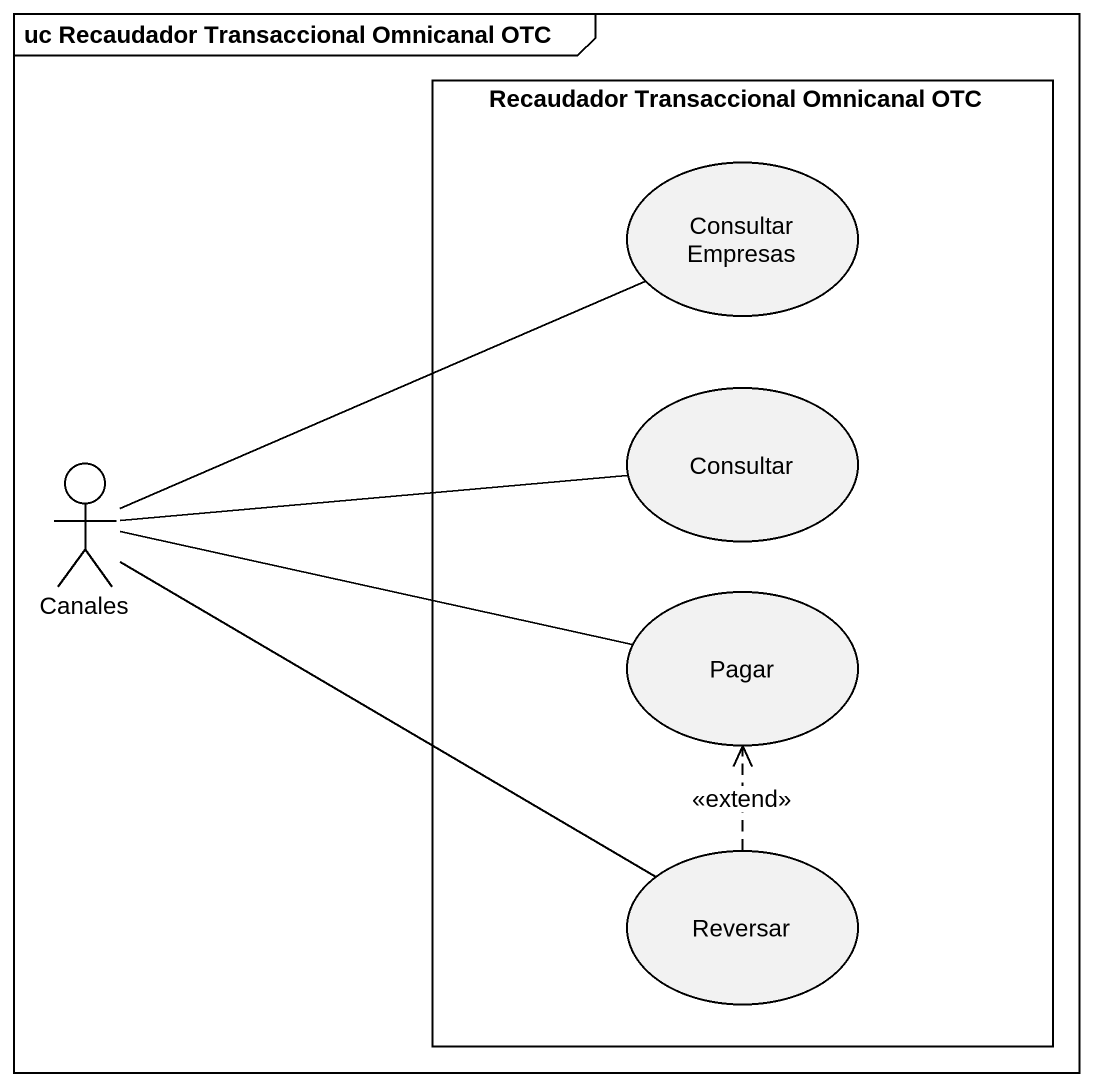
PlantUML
@startuml
mainframe uc Recaudador Transaccional Omnicanal OTC
rectangle "Recaudador Transaccional Omnicanal OTC" as Recaudador_Transaccional {
  usecase "Consultar Empresas" as Consultar_Empresas
  usecase Consultar
  usecase Pagar
  usecase Reversar
}
actor Canales
Canales -right- Consultar_Empresas
Canales -right- Consultar
Canales -right- Pagar
Canales -right- Reversar
Reversar .up.> Pagar : <<extend>>
@enduml
